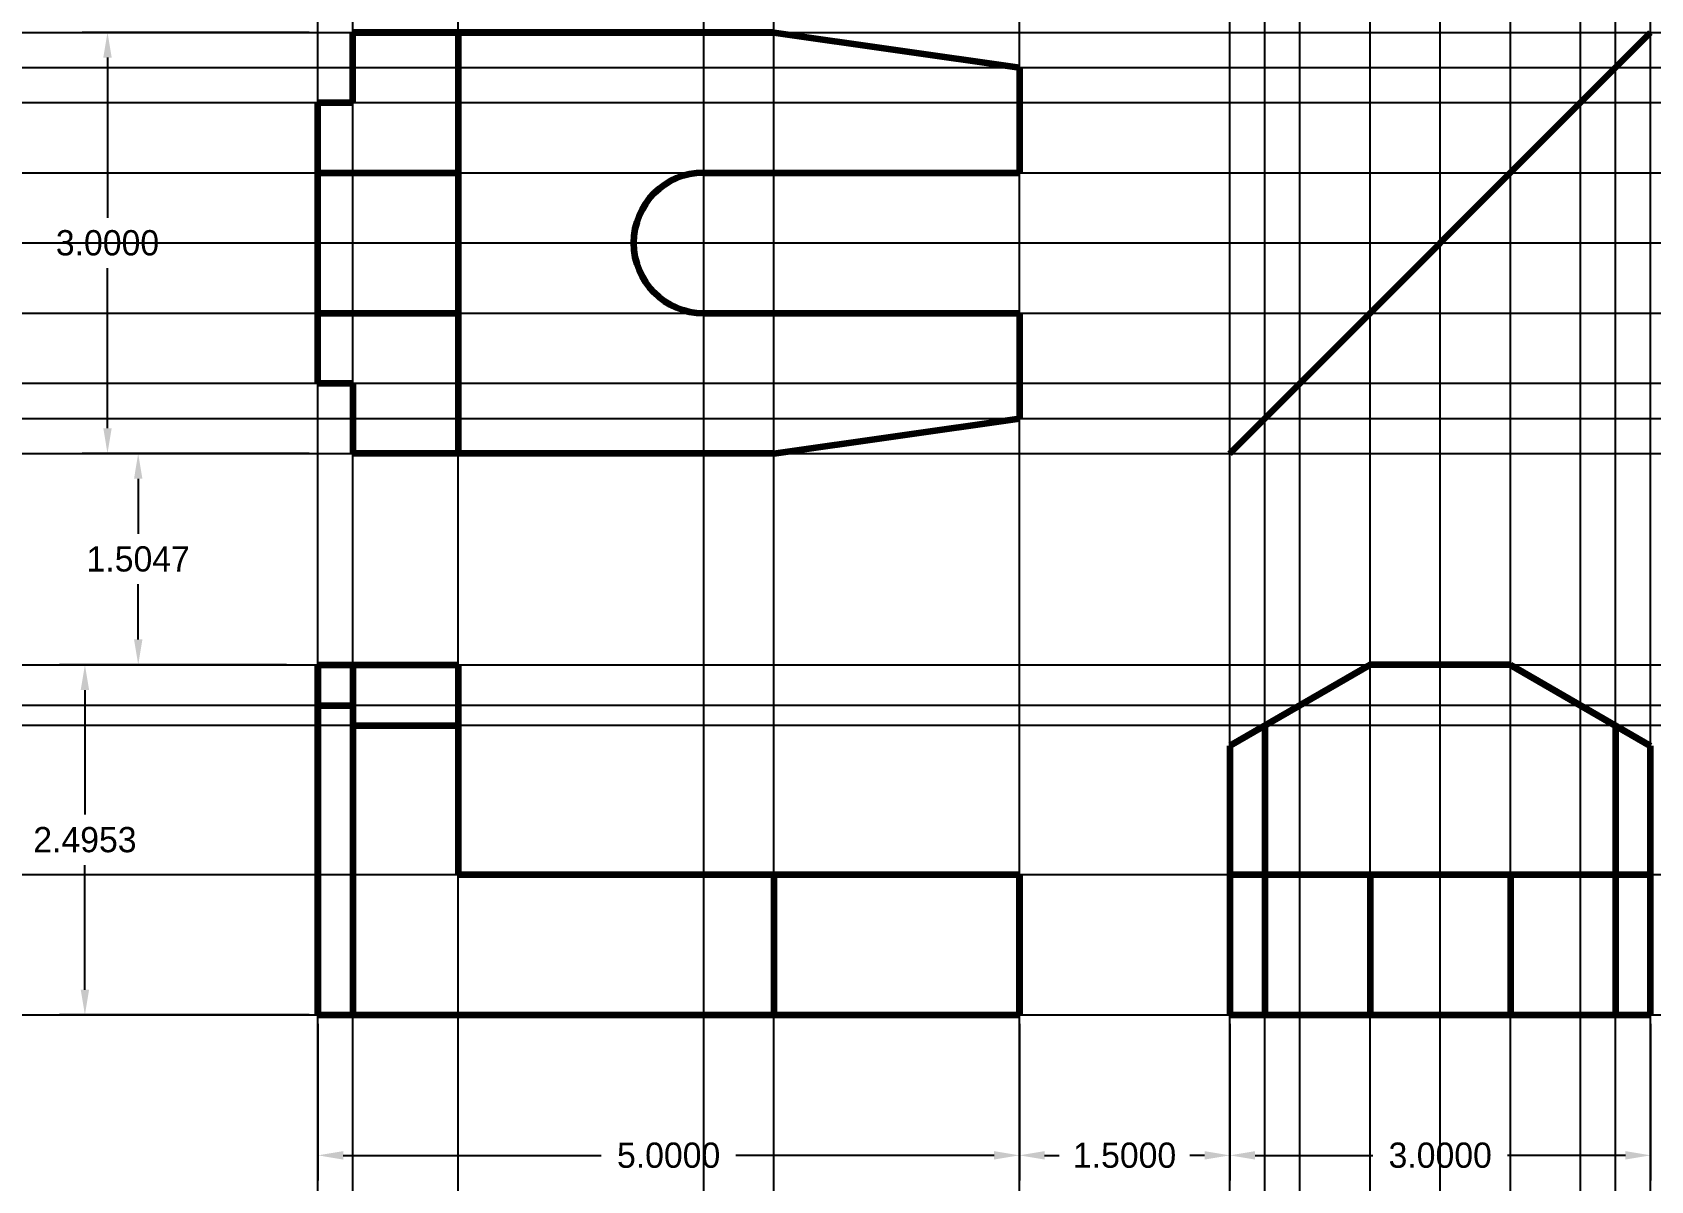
# Model space of a CAD drawing. Header units: inches. Extents: x -2 to 9.5, y -1.2 to 7.
import ezdxf

# ---------------------------------------------------------------- set-up
doc = ezdxf.new("R2010")
doc.units = ezdxf.units.IN
doc.header["$MEASUREMENT"] = 0
doc.layers.add('Construction', color=7, linetype='Continuous')
doc.layers.add('Object', color=170, linetype='Continuous', lineweight=120)
doc.dimstyles.get("Standard").update_dxf_attribs({"dimtxt": 0.18, "dimasz": 0.18, "dimexe": 0.18, "dimexo": 0.0625, "dimgap": 0.09, "dimtad": 0, "dimtih": 1, "dimtoh": 1, "dimdec": 4, "dimzin": 0, "dimdsep": 46, "dimtxsty": 'Standard', "dimcen": 0.09, "dimadec": 0, "dimazin": 0, "dimtfac": 1, "dimtdec": 4, "dimtofl": 0, "dimtmove": 0, "dimatfit": 3, "dimfxl": 1, "dimtolj": 1, "dimtzin": 0, "dimarcsym": 0})

# ---------------------------------------------------------------- blocks, each defined once
blk = doc.blocks.new('*D1')
at = {"layer": 'Construction', "color": 0, "lineweight": -2, "transparency": 16777216}
for p, q in [((-0.0625, 7), (-1.68, 7)), ((-1.5, 6.82), (-1.5, 5.68)), ((-1.5, 4.18), (-1.5, 5.32)), ((-0.0625, 4), (-1.68, 4))]:
    blk.add_line(p, q, dxfattribs=at)
at = {"layer": 'Construction', "color": 0, "transparency": 16777216}
for points in [[(-1.53, 6.82), (-1.47, 6.82), (-1.5, 7)], [(-1.53, 4.18), (-1.47, 4.18), (-1.5, 4)]]:
    blk.add_solid(points, dxfattribs=at)
at = {"layer": 'Defpoints', "color": 0, "transparency": 16777216}
for p in [(0, 7), (-1.5, 4), (0, 4)]:
    blk.add_point(p, dxfattribs=at)
at = {"layer": 'Construction', "color": 0, "transparency": 16777216, "insert": (-1.5, 5.5), "char_height": 0.18, "attachment_point": 5}
blk.add_mtext('\\A1;3.0000', dxfattribs=at)
blk = doc.blocks.new('*D2')
at = {"layer": 'Construction', "color": 0, "lineweight": -2, "transparency": 16777216}
for p, q in [((-0.223, 2.495), (-1.841, 2.495)), ((-1.661, 2.315), (-1.661, 1.428)), ((-1.661, 0.18), (-1.661, 1.068)), ((-0.063, 0), (-1.841, 0))]:
    blk.add_line(p, q, dxfattribs=at)
at = {"layer": 'Construction', "color": 0, "transparency": 16777216}
for points in [[(-1.691, 2.315), (-1.631, 2.315), (-1.661, 2.495)], [(-1.691, 0.18), (-1.631, 0.18), (-1.661, 0)]]:
    blk.add_solid(points, dxfattribs=at)
at = {"layer": 'Defpoints', "color": 0, "transparency": 16777216}
for p in [(-0.161, 2.495), (0, 0), (-1.661, 0)]:
    blk.add_point(p, dxfattribs=at)
at = {"layer": 'Construction', "color": 0, "transparency": 16777216, "insert": (-1.661, 1.248), "char_height": 0.18, "attachment_point": 5}
blk.add_mtext('\\A1;2.4953', dxfattribs=at)
blk = doc.blocks.new('*D3')
at = {"layer": 'Construction', "color": 0, "lineweight": -2, "transparency": 16777216}
for p, q in [((-0.063, 4), (-1.461, 4)), ((-1.281, 3.82), (-1.281, 3.428)), ((-1.281, 2.675), (-1.281, 3.068)), ((-0.223, 2.495), (-1.461, 2.495))]:
    blk.add_line(p, q, dxfattribs=at)
at = {"layer": 'Construction', "color": 0, "transparency": 16777216}
for points in [[(-1.311, 3.82), (-1.251, 3.82), (-1.281, 4)], [(-1.311, 2.675), (-1.251, 2.675), (-1.281, 2.495)]]:
    blk.add_solid(points, dxfattribs=at)
at = {"layer": 'Defpoints', "color": 0, "transparency": 16777216}
for p in [(0, 4), (-1.281, 2.495), (-0.161, 2.495)]:
    blk.add_point(p, dxfattribs=at)
at = {"layer": 'Construction', "color": 0, "transparency": 16777216, "insert": (-1.281, 3.248), "char_height": 0.18, "attachment_point": 5}
blk.add_mtext('\\A1;1.5047', dxfattribs=at)
blk = doc.blocks.new('*D4')
at = {"layer": 'Construction', "color": 0, "lineweight": -2, "transparency": 16777216}
for p, q in [((0, -0.0625), (0, -1.18)), ((5, -0.0625), (5, -1.18)), ((0.18, -1), (2.02, -1)), ((4.82, -1), (2.98, -1))]:
    blk.add_line(p, q, dxfattribs=at)
at = {"layer": 'Construction', "color": 0, "transparency": 16777216}
for points in [[(0.18, -0.97), (0.18, -1.03), (0, -1)], [(4.82, -0.97), (4.82, -1.03), (5, -1)]]:
    blk.add_solid(points, dxfattribs=at)
at = {"layer": 'Defpoints', "color": 0, "transparency": 16777216}
for p in [(0, 0), (5, 0), (5, -1)]:
    blk.add_point(p, dxfattribs=at)
at = {"layer": 'Construction', "color": 0, "transparency": 16777216, "insert": (2.5, -1), "char_height": 0.18, "attachment_point": 5}
blk.add_mtext('\\A1;5.0000', dxfattribs=at)
blk = doc.blocks.new('*D5')
at = {"layer": 'Construction', "color": 0, "lineweight": -2, "transparency": 16777216}
for p, q in [((5, -0.0625), (5, -1.18)), ((6.5, -0.0625), (6.5, -1.18)), ((5.18, -1), (5.285, -1)), ((6.32, -1), (6.215, -1))]:
    blk.add_line(p, q, dxfattribs=at)
at = {"layer": 'Construction', "color": 0, "transparency": 16777216}
for points in [[(5.18, -0.97), (5.18, -1.03), (5, -1)], [(6.32, -0.97), (6.32, -1.03), (6.5, -1)]]:
    blk.add_solid(points, dxfattribs=at)
at = {"layer": 'Defpoints', "color": 0, "transparency": 16777216}
for p in [(5, 0), (6.5, 0), (6.5, -1)]:
    blk.add_point(p, dxfattribs=at)
at = {"layer": 'Construction', "color": 0, "transparency": 16777216, "insert": (5.75, -1), "char_height": 0.18, "attachment_point": 5}
blk.add_mtext('\\A1;1.5000', dxfattribs=at)
blk = doc.blocks.new('*D6')
at = {"layer": 'Construction', "color": 0, "lineweight": -2, "transparency": 16777216}
for p, q in [((6.5, -0.0625), (6.5, -1.18)), ((9.5, -0.0625), (9.5, -1.18)), ((6.68, -1), (7.52, -1)), ((9.32, -1), (8.48, -1))]:
    blk.add_line(p, q, dxfattribs=at)
at = {"layer": 'Construction', "color": 0, "transparency": 16777216}
for points in [[(6.68, -0.97), (6.68, -1.03), (6.5, -1)], [(9.32, -0.97), (9.32, -1.03), (9.5, -1)]]:
    blk.add_solid(points, dxfattribs=at)
at = {"layer": 'Defpoints', "color": 0, "transparency": 16777216}
for p in [(6.5, 0), (9.5, 0), (9.5, -1)]:
    blk.add_point(p, dxfattribs=at)
at = {"layer": 'Construction', "color": 0, "transparency": 16777216, "insert": (8, -1), "char_height": 0.18, "attachment_point": 5}
blk.add_mtext('\\A1;3.0000', dxfattribs=at)

msp = doc.modelspace()

# ---------------------------------------------------------------- linework, layer by layer
at = {"layer": 'Construction'}
for p, direction in [((0, 7), (1, 0)), ((0, 0), (0, 1)), ((0.25, 0), (0, 1)), ((1, 0), (0, 1)), ((2.75, 0), (0, 1)), ((3.25, 0), (0, 1)), ((5, 0), (0, 1)), ((6.5, 0), (0, 1)), ((6.75, 4.25), (0, 1)), ((7, 4.5), (0, 1)), ((7.5, 5), (0, 1)), ((8, 5.5), (0, 1)), ((8.5, 6), (0, 1)), ((9, 6.5), (0, 1)), ((9.25, 6.75), (0, 1)), ((9.5, 0), (0, 1)), ((0, 6.75), (1, 0)), ((0, 6.5), (1, 0)), ((0, 6), (1, 0)), ((0, 5.5), (1, 0)), ((0, 5), (1, 0)), ((0, 4.5), (1, 0)), ((0, 4.25), (1, 0)), ((0, 4), (1, 0)), ((-0.16072, 2.49527), (1, 0)), ((7, 2.20587), (-1, 0)), ((6.75, 2.06153), (-1, 0)), ((0, 1), (1, 0)), ((0, 0), (1, 0))]:
    msp.add_xline(p, direction, dxfattribs=at)
at = {"layer": 'Object'}
for p, q in [((0.25, 7), (3.25, 7)), ((3.25, 7), (0.25, 7)), ((0.25, 6.5), (0.25, 7)), ((1, 7), (1, 4)), ((3.25, 7), (5, 6.75)), ((6.5, 4), (9.5, 7)), ((5, 6.75), (5, 6)), ((0, 4.5), (0, 6.5)), ((0, 6.5), (0.25, 6.5)), ((0, 6), (1, 6)), ((2.75, 6), (5, 6)), ((0, 5), (1, 5)), ((2.75, 5), (5, 5)), ((5, 5), (5, 4.25)), ((0, 4.5), (0.25, 4.5)), ((0.25, 4.5), (0.25, 4)), ((3.25, 4), (5, 4.25)), ((3.25, 4), (0.25, 4)), ((0, 2.5), (0, 0)), ((0, 0), (0, 2.5)), ((0, 2.5), (0, 0)), ((0, 2.49527), (1, 2.49527)), ((0.25, 2.49527), (0.25, 0)), ((1, 2.49527), (1, 1)), ((7.5, 2.49527), (6.5, 1.91719)), ((8.5, 2.49527), (7.5, 2.49527)), ((8.5, 2.49527), (9.5, 1.91719)), ((0, 2.20587), (0.25, 2.20587)), ((0.25, 2.06153), (1, 2.06153)), ((6.75, 2.06153), (6.75, 0)), ((9.25, 2.06171), (9.25, 0)), ((6.5, 1.91719), (6.5, 0)), ((9.5, 0), (9.5, 1.91719)), ((1, 1), (5, 1)), ((3.25, 1), (3.25, 0)), ((5, 0), (5, 1)), ((5, 1), (5, 0)), ((5, 0), (5, 1)), ((6.5, 1), (9.5, 1)), ((7.5, 1), (7.5, 0)), ((8.5, 1), (8.5, 0)), ((0, 0), (5, 0)), ((6.5, 0), (9.5, 0))]:
    msp.add_line(p, q, dxfattribs=at)
msp.add_arc((2.75, 5.5), 0.5, 90, 270, dxfattribs=at)

# ---------------------------------------------------------------- dimensions: what is measured, and where the dimension line sits
at = {"layer": 'Construction'}
for base, p1, p2, picture, middle in [((-1.5, 4), (0, 7), (0, 4), '*D1', (-1.5, 5.5)), ((-1.28072, 2.49527), (0, 4), (-0.16072, 2.49527), '*D3', (-1.28072, 3.24764)), ((-1.66072, 0), (-0.16072, 2.49527), (0, 0), '*D2', (-1.66072, 1.24764))]:
    dim = msp.add_linear_dim(base=base, p1=p1, p2=p2, angle=90, dimstyle='Standard', dxfattribs=at)
    dim.commit()
    dim.dimension.update_dxf_attribs({"geometry": picture, "text_midpoint": middle})
for base, p1, p2, picture, middle in [((5, -1), (0, 0), (5, 0), '*D4', (2.5, -1)), ((6.5, -1), (5, 0), (6.5, 0), '*D5', (5.75, -1)), ((9.5, -1), (6.5, 0), (9.5, 0), '*D6', (8, -1))]:
    dim = msp.add_linear_dim(base=base, p1=p1, p2=p2, dimstyle='Standard', dxfattribs=at)
    dim.commit()
    dim.dimension.update_dxf_attribs({"geometry": picture, "text_midpoint": middle})

doc.saveas('drawing.dxf')
